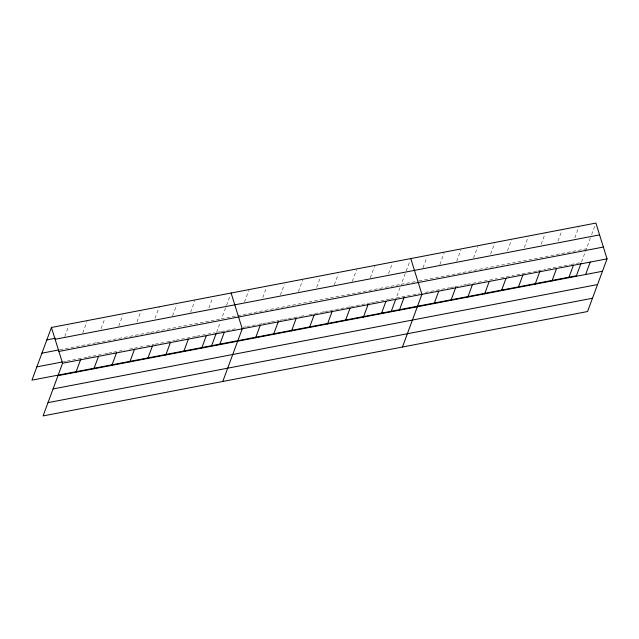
<?xml version="1.0" encoding="UTF-8"?>
<svg xmlns="http://www.w3.org/2000/svg" width="639" height="639" viewBox="0 0 639 639"><rect width="100%" height="100%" fill="white"/><g stroke="black" fill="none" stroke-linecap="round" stroke-linejoin="round"><path stroke-width="0.48" stroke-dasharray="3.19 2.4" d="M64.811 336.441L68.748 325.802M82.774 332.999L87.04 321.465M101.074 328.67L104.684 318.909M118.71 326.106L122.648 315.466M137.01 321.776L140.947 311.137M154.973 318.334L159.239 306.8M172.618 315.77L176.556 305.13M190.582 312.327L194.847 300.801M208.881 307.998L212.491 298.237M216.541 332.408L220.343 322.144M225.599 307.926L221.605 318.725L257.541 311.832M226.518 305.434L230.128 295.681M244.489 301.991L248.755 290.465M262.781 297.662L266.391 287.901M280.425 295.098L284.363 284.459M298.389 291.656L302.654 280.13M316.688 287.326L320.299 277.566M334.325 284.762L338.263 274.123M352.297 281.32L356.562 269.794M370.261 277.877L374.526 266.343M388.56 273.548L392.17 263.787M400.022 287.694L396.22 297.958L410.246 295.266M405.278 273.476L401.284 284.267L418.114 281.048M406.196 270.984L409.807 261.231M423.026 267.757L426.964 257.118M439.856 264.53L444.121 253.004M456.685 261.303L460.951 249.777M473.515 258.076L477.78 246.55M490.672 253.963L494.61 243.323M507.502 250.736L511.44 240.096M524.331 247.509L528.269 236.869M541.161 244.282L545.099 233.642M557.991 241.055L561.929 230.415M574.82 237.828L579.086 226.302M590.404 237.98L581.346 262.461L571.058 264.434M591.65 234.601L594.933 225.735M59.898 349.725L95.834 342.839M96.777 342.656L149.734 332.504M150.684 332.32L220.663 318.901M259.434 311.473L329.412 298.054M330.355 297.87L399.391 284.635M419.048 280.864L586.41 248.779M63.341 361.786L66.176 361.243M67.127 361.059L83.206 357.976M84.148 357.792L86.984 357.249M87.934 357.073L90.77 356.53M92.663 356.163L104.005 353.99M104.956 353.806L107.791 353.263M108.734 353.079L112.52 352.353M113.462 352.177L124.813 349.996M129.541 349.094L133.319 348.367M134.27 348.183L144.67 346.194M146.563 345.827L154.127 344.381M155.077 344.197L166.42 342.017M167.37 341.841L174.934 340.387M175.877 340.204L195.742 336.402M196.684 336.218L214.648 332.775M217.492 332.232L220.327 331.681M221.27 331.505L237.349 328.422M243.02 327.336L245.855 326.793M246.806 326.609L258.156 324.428M259.099 324.253L261.934 323.709M262.885 323.526L266.663 322.799M267.605 322.615L270.449 322.072M271.391 321.896L278.955 320.443M279.906 320.259L282.742 319.716M283.684 319.54L287.47 318.813M288.413 318.629L299.763 316.457M300.705 316.273L306.385 315.187M309.22 314.644L320.57 312.463M321.513 312.287L324.348 311.736M325.299 311.56L329.077 310.834M330.028 310.65L349.884 306.84M350.827 306.664L370.684 302.854M371.634 302.67L374.47 302.127M375.412 301.951L389.598 299.228M390.549 299.044L393.384 298.501M413.05 294.731L419.591 293.477M425.207 292.398L449.513 287.742M450.447 287.558L454.185 286.847M455.128 286.663L461.67 285.409M463.539 285.05L466.342 284.515M467.277 284.331L483.172 281.288M484.106 281.104L497.198 278.596M500.936 277.877L514.028 275.369M516.831 274.834L530.857 272.142M533.661 271.607L537.399 270.888M538.334 270.712L545.818 269.275M547.687 268.915L570.124 264.618"/><path stroke-width="0.96" d="M51.432 327.472L62.574 363.248L43.085 415.925L587.568 311.528L607.05 258.851L595.915 223.075L51.432 327.472L31.95 380.149L576.426 275.752L581.035 263.292M75.945 372.225L80.538 359.805M93.909 368.775L98.51 356.362M111.881 365.332L116.474 352.92M129.845 361.89L134.446 349.469M147.817 358.439L152.409 346.026M165.781 354.996L170.373 342.584M183.752 351.554L188.345 339.133M201.716 348.103L206.309 335.691M211.629 345.699L216.238 333.238M219.688 344.661L224.281 332.248M222.763 381.475L242.245 328.797L231.11 293.021M255.624 337.775L260.217 325.355M273.588 334.325L278.181 321.912M291.56 330.882L296.153 318.462M309.524 327.44L314.116 315.019M327.495 323.989L332.088 311.576M345.459 320.546L350.052 308.126M363.431 317.104L368.024 304.683M381.395 313.653L385.988 301.241M391.308 311.241L395.916 298.788M399.367 310.211L403.96 297.79M402.442 347.025L421.924 294.347L410.789 258.571M434.161 303.541L438.753 291.12M450.99 300.314L455.583 287.893M467.82 297.087L472.413 284.667M484.65 293.86L489.242 281.44M501.479 290.633L506.072 278.213M518.309 287.406L522.902 274.986M535.139 284.179L539.731 271.759M551.968 280.952L556.561 268.532M568.798 277.725L573.391 265.305M585.628 274.498L590.22 262.078M46.839 339.892L55.353 338.255M55.106 339.277L599.59 234.88M41.926 353.175L58.948 349.908M58.892 351.442L603.376 247.045M36.862 366.858L62.398 361.97M62.574 363.248L607.05 258.851M57.973 375.668L602.457 271.271M53.061 388.951L597.545 284.555M47.997 402.642L592.481 298.245"/></g></svg>
